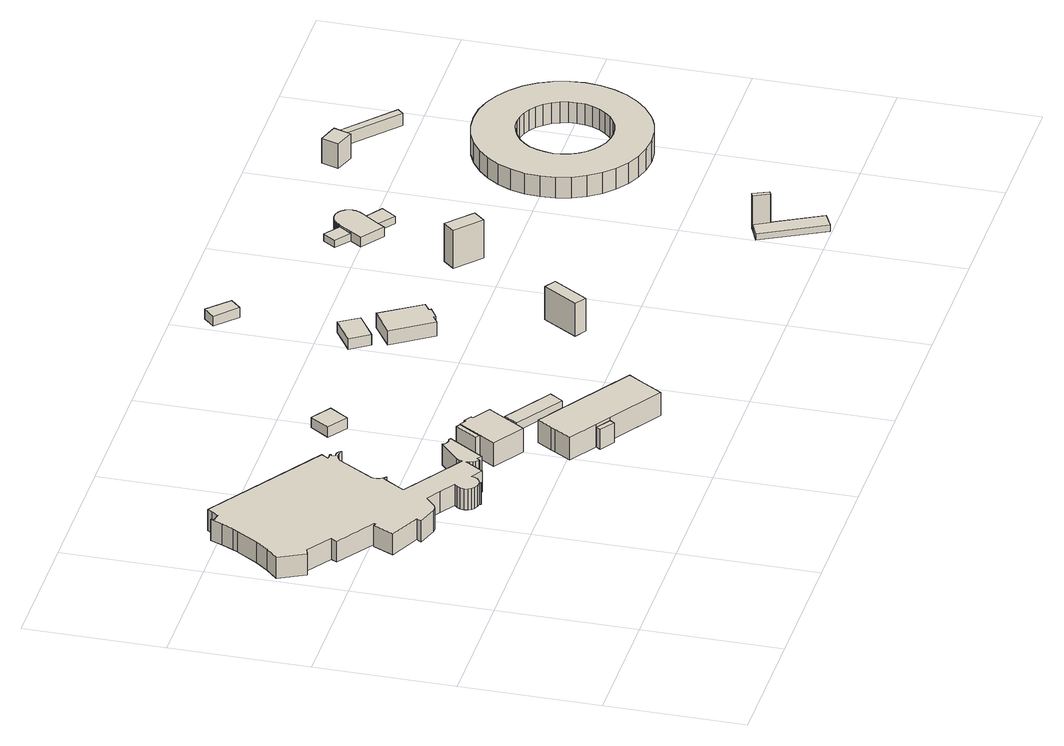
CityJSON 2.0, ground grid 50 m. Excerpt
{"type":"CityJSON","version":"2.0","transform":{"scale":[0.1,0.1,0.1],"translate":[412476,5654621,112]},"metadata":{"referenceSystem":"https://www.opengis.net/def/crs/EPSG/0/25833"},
"CityObjects":{
"building1":{"type":"Building","attributes":{"Dachtyp_tdc":"tdcFreeFormRoof","Gemeindeschluessel":14612000,"Dachneigung":16.69,"QualitaetDacherkennung":14,"Geometrietyp2DReferenz":"3000","measuredHeight":12.39,"function":"31001_9998","roofType":"5000"},"geometry":[{"type":"Solid","lod":"1","boundaries":[[[[0,1,2,3,4,5,6,7,8,9,10,11,12,13,14,15,16,17,18,19,20,21,22,23,24,25,26,27,28,29,30,31,32,33,34,35,36,37,38,39,40,41,42,43,44,45,46,47,48,49,50,51,52,53,54,55,56,57,58,59,60,61,62,63,64,65,66,67,68,69,70,71,72,73,74,75,76,77,78,79,80,81,82,83,84,85,86]],[[87,88,89,90,91,92,93,94,95,96,97,98,99,100,101,102,103,104,105,106,107,108,109,110,111,112,113,114,115,116,117,118,119,120,121,122,123,124,125,126,127,128,129,130,131,132,133,134,135,136,137,138,139,140,141,142,143,144,145,146,147,148,149,150,151,152,153,154,155,156,157,158,159,160,161,162,163,164,165,166,167,168,169,170,171,172,173]],[[86,88,87,0]],[[85,89,88,86]],[[84,90,89,85]],[[83,91,90,84]],[[82,92,91,83]],[[81,93,92,82]],[[80,94,93,81]],[[79,95,94,80]],[[78,96,95,79]],[[77,97,96,78]],[[76,98,97,77]],[[75,99,98,76]],[[74,100,99,75]],[[73,101,100,74]],[[72,102,101,73]],[[71,103,102,72]],[[70,104,103,71]],[[69,105,104,70]],[[68,106,105,69]],[[67,107,106,68]],[[66,108,107,67]],[[65,109,108,66]],[[64,110,109,65]],[[63,111,110,64]],[[62,112,111,63]],[[61,113,112,62]],[[60,114,113,61]],[[59,115,114,60]],[[58,116,115,59]],[[57,117,116,58]],[[56,118,117,57]],[[55,119,118,56]],[[54,120,119,55]],[[53,121,120,54]],[[52,122,121,53]],[[51,123,122,52]],[[50,124,123,51]],[[49,125,124,50]],[[48,126,125,49]],[[47,127,126,48]],[[46,128,127,47]],[[45,129,128,46]],[[44,130,129,45]],[[43,131,130,44]],[[42,132,131,43]],[[41,133,132,42]],[[40,134,133,41]],[[39,135,134,40]],[[38,136,135,39]],[[37,137,136,38]],[[36,138,137,37]],[[35,139,138,36]],[[34,140,139,35]],[[33,141,140,34]],[[32,142,141,33]],[[31,143,142,32]],[[30,144,143,31]],[[29,145,144,30]],[[28,146,145,29]],[[27,147,146,28]],[[26,148,147,27]],[[25,149,148,26]],[[24,150,149,25]],[[23,151,150,24]],[[22,152,151,23]],[[21,153,152,22]],[[20,154,153,21]],[[19,155,154,20]],[[18,156,155,19]],[[17,157,156,18]],[[16,158,157,17]],[[15,159,158,16]],[[14,160,159,15]],[[13,161,160,14]],[[12,162,161,13]],[[11,163,162,12]],[[10,164,163,11]],[[9,165,164,10]],[[8,166,165,9]],[[7,167,166,8]],[[6,168,167,7]],[[5,169,168,6]],[[4,170,169,5]],[[3,171,170,4]],[[2,172,171,3]],[[1,173,172,2]],[[0,87,173,1]]]]}]},
"building2":{"type":"Building","attributes":{"Gemeindeschluessel":14612000,"Geometrietyp2DReferenz":"3000","function":"31001_9998","roofType":"9999"},"children":["building2-1","building2-2"]},
"building2-1":{"type":"BuildingPart","attributes":{"Dachtyp_tdc":"tdcPolyFlatRoof","Dachneigung":0,"QualitaetDacherkennung":46,"Geometrietyp2DReferenz":"3000","measuredHeight":9.33,"roofType":"1000"},"parents":["building2"],"geometry":[{"type":"Solid","lod":"1","boundaries":[[[[174,175,176,177,178,179,180,181,182,183,184]],[[185,186,187,188,189,190,191,192,193,194,195]],[[184,186,185,174]],[[183,187,186,184]],[[182,188,187,183]],[[181,189,188,182]],[[180,190,189,181]],[[179,191,190,180]],[[178,192,191,179]],[[177,193,192,178]],[[176,194,193,177]],[[175,195,194,176]],[[174,185,195,175]]]]}]},
"building2-2":{"type":"BuildingPart","attributes":{"Dachtyp_tdc":"tdcPolyFlatRoof","Dachneigung":8.74,"QualitaetDacherkennung":69,"Geometrietyp2DReferenz":"3000","measuredHeight":9.19,"roofType":"2100"},"parents":["building2"],"geometry":[{"type":"Solid","lod":"1","boundaries":[[[[196,197,198,199]],[[186,200,201,187]],[[199,200,186,196]],[[198,201,200,199]],[[197,187,201,198]],[[196,186,187,197]]]]}]},
"building3":{"type":"Building","attributes":{"Dachtyp_tdc":"tdcFreeFormRoof","Gemeindeschluessel":14612000,"Dachneigung":50.28,"QualitaetDacherkennung":16,"Geometrietyp2DReferenz":"3000","measuredHeight":4.14,"function":"31001_9998","roofType":"5000"},"geometry":[{"type":"Solid","lod":"1","boundaries":[[[[202,203,204,205]],[[206,207,208,209]],[[205,207,206,202]],[[204,208,207,205]],[[203,209,208,204]],[[202,206,209,203]]]]}]},
"building4":{"type":"Building","attributes":{"Gemeindeschluessel":14612000,"Geometrietyp2DReferenz":"3000","function":"31001_9998","roofType":"9999"},"children":["building4-1","building4-2"]},
"building4-1":{"type":"BuildingPart","attributes":{"Dachtyp_tdc":"tdcPolyFlatRoof","Dachneigung":14.09,"QualitaetDacherkennung":53,"Geometrietyp2DReferenz":"3000","measuredHeight":7.94,"roofType":"2100"},"parents":["building4"],"geometry":[{"type":"Solid","lod":"1","boundaries":[[[[210,211,212,213]],[[214,215,216,217]],[[213,215,214,210]],[[212,216,215,213]],[[211,217,216,212]],[[210,214,217,211]]]]}]},
"building4-2":{"type":"BuildingPart","attributes":{"Dachtyp_tdc":"tdcGableRoof","Dachneigung":13.42,"QualitaetDacherkennung":82,"Geometrietyp2DReferenz":"3000","measuredHeight":9.78,"roofType":"3100"},"parents":["building4"],"geometry":[{"type":"Solid","lod":"1","boundaries":[[[[218,219,220,221,222,223,224,225,226,227,228,229]],[[230,231,232,233,214,217,234,235,236,237,238,239]],[[229,231,230,218]],[[228,232,231,229]],[[227,233,232,228]],[[226,214,233,227]],[[225,217,214,226]],[[224,234,217,225]],[[223,235,234,224]],[[222,236,235,223]],[[221,237,236,222]],[[220,238,237,221]],[[219,239,238,220]],[[218,230,239,219]]]]}]},
"building5":{"type":"Building","attributes":{"Dachtyp_tdc":"tdcHipAndGableRoof","Gemeindeschluessel":14612000,"Dachneigung":19.14,"QualitaetDacherkennung":6,"Geometrietyp2DReferenz":"3000","measuredHeight":5.58,"function":"31001_9998","roofType":"5000"},"geometry":[{"type":"Solid","lod":"1","boundaries":[[[[240,241,242,243]],[[244,245,246,247]],[[243,245,244,240]],[[242,246,245,243]],[[241,247,246,242]],[[240,244,247,241]]]]}]},
"building6":{"type":"Building","attributes":{"Dachtyp_tdc":"tdcHipAndGableRoof","Gemeindeschluessel":14612000,"Dachneigung":14.01,"QualitaetDacherkennung":71,"Geometrietyp2DReferenz":"3000","measuredHeight":3.56,"function":"31001_9998","roofType":"5000"},"geometry":[{"type":"Solid","lod":"1","boundaries":[[[[248,249,250,251]],[[252,253,254,255]],[[251,253,252,248]],[[250,254,253,251]],[[249,255,254,250]],[[248,252,255,249]]]]}]},
"building7":{"type":"Building","attributes":{"Dachtyp_tdc":"tdcFreeFormRoof","Gemeindeschluessel":14612000,"Dachneigung":38.59,"QualitaetDacherkennung":9,"Geometrietyp2DReferenz":"3000","measuredHeight":5.77,"function":"31001_9998","roofType":"5000"},"geometry":[{"type":"Solid","lod":"1","boundaries":[[[[256,257,258,259]],[[260,261,262,263]],[[259,261,260,256]],[[258,262,261,259]],[[257,263,262,258]],[[256,260,263,257]]]]}]},
"building8":{"type":"Building","attributes":{"Dachtyp_tdc":"tdcHipRoof","Gemeindeschluessel":14612000,"Dachneigung":43.83,"QualitaetDacherkennung":58,"Geometrietyp2DReferenz":"3000","measuredHeight":9.02,"function":"31001_9998","roofType":"3200"},"geometry":[{"type":"Solid","lod":"1","boundaries":[[[[264,265,266,267,268,269,270,271]],[[272,273,274,275,276,277,278,279]],[[271,273,272,264]],[[270,274,273,271]],[[269,275,274,270]],[[268,276,275,269]],[[267,277,276,268]],[[266,278,277,267]],[[265,279,278,266]],[[264,272,279,265]]]]}]},
"building9":{"type":"Building","attributes":{"Dachtyp_tdc":"tdcFreeFormRoof","Gemeindeschluessel":14612000,"Dachneigung":59.77,"QualitaetDacherkennung":7,"Geometrietyp2DReferenz":"3000","measuredHeight":14.97,"function":"31001_9998","roofType":"5000"},"geometry":[{"type":"Solid","lod":"1","boundaries":[[[[280,281,282,283]],[[284,285,286,287]],[[283,285,284,280]],[[282,286,285,283]],[[281,287,286,282]],[[280,284,287,281]]]]}]},
"building10":{"type":"Building","attributes":{"Dachtyp_tdc":"tdcHipAndGableRoof","Gemeindeschluessel":14612000,"Dachneigung":29.36,"QualitaetDacherkennung":62,"Geometrietyp2DReferenz":"3000","measuredHeight":4.66,"function":"31001_9998","roofType":"5000"},"geometry":[{"type":"Solid","lod":"1","boundaries":[[[[288,289,290,291]],[[292,293,294,295]],[[291,293,292,288]],[[290,294,293,291]],[[289,295,294,290]],[[288,292,295,289]]]]}]},
"building11":{"type":"Building","attributes":{"Dachtyp_tdc":"tdcFreeFormRoof","Gemeindeschluessel":14612000,"Dachneigung":64.23,"QualitaetDacherkennung":5,"Geometrietyp2DReferenz":"3000","measuredHeight":17.68,"function":"31001_9998","roofType":"5000"},"geometry":[{"type":"Solid","lod":"1","boundaries":[[[[296,297,298,299]],[[300,301,302,303]],[[299,301,300,296]],[[298,302,301,299]],[[297,303,302,298]],[[296,300,303,297]]]]}]},
"building12":{"type":"Building","attributes":{"Dachtyp_tdc":"tdcPolyFlatRoof","Gemeindeschluessel":14612000,"Dachneigung":0,"QualitaetDacherkennung":62,"Geometrietyp2DReferenz":"3000","measuredHeight":2.88,"function":"31001_9998","roofType":"1000"},"geometry":[{"type":"Solid","lod":"1","boundaries":[[[[304,305,306,307]],[[308,309,310,311]],[[307,309,308,304]],[[306,310,309,307]],[[305,311,310,306]],[[304,308,311,305]]]]}]},
"building13":{"type":"Building","attributes":{"Gemeindeschluessel":14612000,"Geometrietyp2DReferenz":"3000","function":"31001_9998","roofType":"9999"},"children":["building13-1","building13-2"]},
"building13-1":{"type":"BuildingPart","attributes":{"Dachtyp_tdc":"tdcFreeFormRoof","Dachneigung":59.97,"QualitaetDacherkennung":8,"Geometrietyp2DReferenz":"3000","measuredHeight":14.2,"roofType":"5000"},"parents":["building13"],"geometry":[{"type":"Solid","lod":"1","boundaries":[[[[312,313,314,315]],[[316,317,318,319]],[[315,317,316,312]],[[314,318,317,315]],[[313,319,318,314]],[[312,316,319,313]]]]}]},
"building13-2":{"type":"BuildingPart","attributes":{"Dachtyp_tdc":"tdcPolyFlatRoof","Dachneigung":2.99,"QualitaetDacherkennung":42,"Geometrietyp2DReferenz":"3000","measuredHeight":2.57,"roofType":"2100"},"parents":["building13"],"geometry":[{"type":"Solid","lod":"1","boundaries":[[[[320,321,322,323,324]],[[325,316,319,326,327]],[[324,316,325,320]],[[323,319,316,324]],[[322,326,319,323]],[[321,327,326,322]],[[320,325,327,321]]]]}]},
"building14":{"type":"Building","attributes":{"Dachtyp_tdc":"tdcFreeFormRoof","Gemeindeschluessel":14612000,"Dachneigung":10.26,"QualitaetDacherkennung":30,"Geometrietyp2DReferenz":"3000","measuredHeight":4.5,"function":"31001_9998","roofType":"5000"},"geometry":[{"type":"Solid","lod":"1","boundaries":[[[[328,329,330,331,332,333,334,335,336,337,338,339,340,341,342,343,344,345,346,347,348,349,350,351,352,353,354,355,356,357,358,359,360,361,362,363,364,365,366,367,368,369,370,371,372,373,374,375,376,377,378,379,380]],[[381,309,308,382,383,384,385,386,387,388,389,390,391,392,393,394,395,396,397,398,399,400,401,402,403,404,405,406,407,408,409,410,411,412,413,414,415,416,417,418,419,420,421,422,423,424,425,426,427,428,429,430,431]],[[380,309,381,328]],[[379,308,309,380]],[[378,382,308,379]],[[377,383,382,378]],[[376,384,383,377]],[[375,385,384,376]],[[374,386,385,375]],[[373,387,386,374]],[[372,388,387,373]],[[371,389,388,372]],[[370,390,389,371]],[[369,391,390,370]],[[368,392,391,369]],[[367,393,392,368]],[[366,394,393,367]],[[365,395,394,366]],[[364,396,395,365]],[[363,397,396,364]],[[362,398,397,363]],[[361,399,398,362]],[[360,400,399,361]],[[359,401,400,360]],[[358,402,401,359]],[[357,403,402,358]],[[356,404,403,357]],[[355,405,404,356]],[[354,406,405,355]],[[353,407,406,354]],[[352,408,407,353]],[[351,409,408,352]],[[350,410,409,351]],[[349,411,410,350]],[[348,412,411,349]],[[347,413,412,348]],[[346,414,413,347]],[[345,415,414,346]],[[344,416,415,345]],[[343,417,416,344]],[[342,418,417,343]],[[341,419,418,342]],[[340,420,419,341]],[[339,421,420,340]],[[338,422,421,339]],[[337,423,422,338]],[[336,424,423,337]],[[335,425,424,336]],[[334,426,425,335]],[[333,427,426,334]],[[332,428,427,333]],[[331,429,428,332]],[[330,430,429,331]],[[329,431,430,330]],[[328,381,431,329]]]]}]},
"building15":{"type":"Building","attributes":{"Dachtyp_tdc":"tdcPolyFlatRoof","Gemeindeschluessel":14612000,"Dachneigung":0,"QualitaetDacherkennung":78,"Geometrietyp2DReferenz":"3000","measuredHeight":2.88,"function":"31001_9998","roofType":"1000"},"geometry":[{"type":"Solid","lod":"1","boundaries":[[[[432,433,434,435,436]],[[430,429,428,437,438]],[[436,429,430,432]],[[435,428,429,436]],[[434,437,428,435]],[[433,438,437,434]],[[432,430,438,433]]]]}]},
"building16":{"type":"Building","attributes":{"Dachtyp_tdc":"tdcGableRoof","Gemeindeschluessel":14612000,"Dachneigung":53.58,"QualitaetDacherkennung":8,"Geometrietyp2DReferenz":"3000","measuredHeight":13.49,"function":"31001_9998","roofType":"3100"},"geometry":[{"type":"Solid","lod":"1","boundaries":[[[[439,440,441,442]],[[443,444,445,446]],[[442,444,443,439]],[[441,445,444,442]],[[440,446,445,441]],[[439,443,446,440]]]]}]},
"building17":{"type":"Building","attributes":{"Dachtyp_tdc":"tdcFreeFormRoof","Gemeindeschluessel":14612000,"Dachneigung":12.87,"QualitaetDacherkennung":3,"Geometrietyp2DReferenz":"3000","measuredHeight":12.71,"function":"31001_9998","roofType":"5000"},"geometry":[{"type":"Solid","lod":"1","boundaries":[[[[447,448,449,450,451,452,453,454,455,456,457,458,459,460,461,462,463,464,465,466,467,468,469,470,471,472,473,474,475,476,477,478,479,480,481,482,483],[484,485,486,487,488,489,490,491,492,493,494,495,496,497,498,499,500,501,502,503,504,505,506,507,508,509,510,511,512,513,514,515,516,517,518,519,520,521]],[[522,523,524,525,526,527,528,529,530,531,532,533,534,535,536,537,538,539,540,541,542,543,544,545,546,547,548,549,550,551,552,553,554,555,556,557,558],[559,560,561,562,563,564,565,566,567,568,569,570,571,572,573,574,575,576,577,578,579,580,581,582,583,584,585,586,587,588,589,590,591,592,593,594,595,596]],[[483,523,522,447]],[[482,524,523,483]],[[481,525,524,482]],[[480,526,525,481]],[[479,527,526,480]],[[478,528,527,479]],[[477,529,528,478]],[[476,530,529,477]],[[475,531,530,476]],[[474,532,531,475]],[[473,533,532,474]],[[472,534,533,473]],[[471,535,534,472]],[[470,536,535,471]],[[469,537,536,470]],[[468,538,537,469]],[[467,539,538,468]],[[466,540,539,467]],[[465,541,540,466]],[[464,542,541,465]],[[463,543,542,464]],[[462,544,543,463]],[[461,545,544,462]],[[460,546,545,461]],[[459,547,546,460]],[[458,548,547,459]],[[457,549,548,458]],[[456,550,549,457]],[[455,551,550,456]],[[454,552,551,455]],[[453,553,552,454]],[[452,554,553,453]],[[451,555,554,452]],[[450,556,555,451]],[[449,557,556,450]],[[448,558,557,449]],[[447,522,558,448]],[[521,560,559,484]],[[520,561,560,521]],[[519,562,561,520]],[[518,563,562,519]],[[517,564,563,518]],[[516,565,564,517]],[[515,566,565,516]],[[514,567,566,515]],[[513,568,567,514]],[[512,569,568,513]],[[511,570,569,512]],[[510,571,570,511]],[[509,572,571,510]],[[508,573,572,509]],[[507,574,573,508]],[[506,575,574,507]],[[505,576,575,506]],[[504,577,576,505]],[[503,578,577,504]],[[502,579,578,503]],[[501,580,579,502]],[[500,581,580,501]],[[499,582,581,500]],[[498,583,582,499]],[[497,584,583,498]],[[496,585,584,497]],[[495,586,585,496]],[[494,587,586,495]],[[493,588,587,494]],[[492,589,588,493]],[[491,590,589,492]],[[490,591,590,491]],[[489,592,591,490]],[[488,593,592,489]],[[487,594,593,488]],[[486,595,594,487]],[[485,596,595,486]],[[484,559,596,485]]]]}]},
"building18":{"type":"Building","attributes":{"Dachtyp_tdc":"tdcGableRoof","Gemeindeschluessel":14612000,"Dachneigung":11.28,"QualitaetDacherkennung":5,"Geometrietyp2DReferenz":"3000","measuredHeight":7.06,"function":"31001_9998","roofType":"3100"},"geometry":[{"type":"Solid","lod":"1","boundaries":[[[[597,598,599,600]],[[601,602,603,604]],[[600,602,601,597]],[[599,603,602,600]],[[598,604,603,599]],[[597,601,604,598]]]]}]}
},
"vertices":[
[680,1265,99],[248,1548,99],[235,1530,99],[220,1506,99],[190,1511,99],[191,1522,99],[188,1523,99],[170,1478,99],[149,1435,99],[138,1417,99],[88,1339,99],[50,1294,99],[7,1252,99],[53,1156,99],[78,1165,99],[171,1103,99],[157,1082,99],[299,988,99],[296,982,99],[285,987,99],[249,912,99],[362,858,99],[351,840,99],[426,816,99],[441,816,99],[456,821,99],[497,857,99],[549,824,99],[605,788,99],[595,778,99],[588,766,99],[586,752,99],[589,739,99],[594,728,99],[603,719,99],[617,712,99],[632,711,99],[634,705,99],[638,706,99],[636,712,99],[649,717,99],[660,726,99],[666,735,99],[669,746,99],[710,720,99],[754,787,99],[755,776,99],[759,765,99],[764,756,99],[772,747,99],[773,746,99],[784,756,99],[800,745,99],[885,874,99],[878,878,99],[868,876,99],[857,879,99],[849,884,99],[844,892,99],[768,823,99],[761,813,99],[756,801,99],[664,860,99],[616,891,99],[548,935,99],[530,947,99],[581,1026,99],[595,1020,99],[596,1022,99],[586,1031,99],[580,1043,99],[578,1057,99],[580,1070,99],[660,1198,99],[671,1207,99],[684,1212,99],[700,1211,99],[715,1205,99],[717,1209,99],[711,1215,99],[702,1219,99],[694,1220,99],[685,1219,99],[684,1234,99],[688,1235,99],[687,1239,99],[663,1239,99],[680,1265,17],[663,1239,17],[687,1239,17],[688,1235,17],[684,1234,17],[685,1219,17],[694,1220,17],[702,1219,17],[711,1215,17],[717,1209,17],[715,1205,17],[700,1211,17],[684,1212,17],[671,1207,17],[660,1198,17],[580,1070,17],[578,1057,17],[580,1043,17],[586,1031,17],[596,1022,17],[595,1020,17],[581,1026,17],[530,947,17],[548,935,17],[616,891,17],[664,860,17],[756,801,17],[761,813,17],[768,823,17],[844,892,17],[849,884,17],[857,879,17],[868,876,17],[878,878,17],[885,874,17],[800,745,17],[784,756,17],[773,746,17],[772,747,17],[764,756,17],[759,765,17],[755,776,17],[754,787,17],[710,720,17],[669,746,17],[666,735,17],[660,726,17],[649,717,17],[636,712,17],[638,706,17],[634,705,17],[632,711,17],[617,712,17],[603,719,17],[594,728,17],[589,739,17],[586,752,17],[588,766,17],[595,778,17],[605,788,17],[549,824,17],[497,857,17],[456,821,17],[441,816,17],[426,816,17],[351,840,17],[362,858,17],[249,912,17],[285,987,17],[296,982,17],[299,988,17],[157,1082,17],[171,1103,17],[78,1165,17],[53,1156,17],[7,1252,17],[50,1294,17],[88,1339,17],[138,1417,17],[149,1435,17],[170,1478,17],[188,1523,17],[191,1522,17],[190,1511,17],[220,1506,17],[235,1530,17],[248,1548,17],
[876,723,111],[989,650,111],[1020,697,111],[1053,749,111],[1079,789,111],[1013,831,111],[1017,837,111],[991,854,111],[987,848,111],[966,862,111],[913,781,111],[876,723,18],[913,781,18],[966,862,18],[987,848,18],[991,854,18],[1017,837,18],[1013,831,18],[1079,789,18],[1053,749,18],[1020,697,18],[989,650,18],
[913,781,108],[966,862,108],[951,871,108],[898,791,108],[898,791,18],[951,871,18],
[1020,697,48],[1048,679,48],[1081,731,48],[1053,749,48],[1020,697,17],[1053,749,17],[1081,731,17],[1048,679,17],
[1132,388,96],[1079,422,96],[1068,405,96],[1121,371,96],[1132,388,19],[1121,371,19],[1068,405,19],[1079,422,19],
[1410,391,108],[1108,585,108],[1090,596,108],[1058,617,108],[1023,563,108],[1014,547,108],[976,488,108],[1079,422,108],[1132,388,108],[1328,263,108],[1369,327,108],[1374,335,108],[1410,391,19],[1374,335,19],[1369,327,19],[1328,263,19],[976,488,19],[1014,547,19],[1023,563,19],[1058,617,19],[1090,596,19],[1108,585,19],
[1035,1325,61],[963,1373,61],[916,1304,61],[988,1255,61],[1035,1325,21],[988,1255,21],[916,1304,21],[963,1373,21],
[1290,592,49],[1322,641,49],[1146,754,49],[1114,705,49],[1290,592,17],[1114,705,17],[1146,754,17],[1322,641,17],
[1619,1369,61],[1574,1439,61],[1478,1377,61],[1523,1308,61],[1619,1369,20],[1523,1308,20],[1478,1377,20],[1574,1439,20],
[1631,1320,79],[1532,1254,79],[1627,1110,79],[1656,1129,79],[1661,1122,79],[1701,1148,79],[1696,1155,79],[1726,1175,79],[1631,1320,23],[1726,1175,23],[1696,1155,23],[1701,1148,23],[1661,1122,23],[1656,1129,23],[1627,1110,23],[1532,1254,23],
[1816,787,153],[1737,662,153],[1778,636,153],[1858,761,153],[1816,787,25],[1858,761,25],[1778,636,25],[1737,662,25],
[1553,1889,56],[1515,1851,56],[1590,1778,56],[1627,1816,56],[1553,1889,17],[1627,1816,17],[1590,1778,17],[1515,1851,17],
[2096,1203,172],[2060,1163,172],[2149,1081,172],[2185,1121,172],[2096,1203,23],[2185,1121,23],[2149,1081,23],[2060,1163,23],
[2178,1583,52],[2122,1624,52],[2091,1578,52],[2145,1537,52],[2178,1583,23],[2145,1537,23],[2091,1578,23],[2122,1624,23],
[2543,255,156],[2571,201,156],[2582,207,156],[2559,262,156],[2543,255,21],[2559,262,21],[2582,207,21],[2571,201,21],
[2486,231,45],[2602,3,45],[2658,32,45],[2571,201,45],[2543,255,45],[2486,231,21],[2658,32,21],[2602,3,21],
[2116,1496,60],[2200,1436,60],[2223,1469,60],[2235,1486,60],[2260,1520,60],[2266,1528,60],[2269,1533,60],[2271,1536,60],[2273,1539,60],[2274,1543,60],[2276,1546,60],[2277,1550,60],[2278,1554,60],[2278,1558,60],[2278,1559,60],[2279,1565,60],[2278,1569,60],[2278,1572,60],[2277,1576,60],[2276,1580,60],[2275,1584,60],[2274,1587,60],[2272,1591,60],[2271,1592,60],[2268,1596,60],[2266,1599,60],[2263,1601,60],[2261,1604,60],[2258,1606,60],[2255,1608,60],[2252,1609,60],[2249,1611,60],[2244,1613,60],[2239,1614,60],[2236,1615,60],[2232,1615,60],[2229,1615,60],[2225,1615,60],[2222,1615,60],[2218,1614,60],[2215,1613,60],[2210,1612,60],[2209,1611,60],[2208,1611,60],[2203,1608,60],[2199,1606,60],[2195,1603,60],[2191,1599,60],[2187,1596,60],[2184,1592,60],[2181,1588,60],[2178,1583,60],[2145,1537,60],[2116,1496,23],[2181,1588,23],[2184,1592,23],[2187,1596,23],[2191,1599,23],[2195,1603,23],[2199,1606,23],[2203,1608,23],[2208,1611,23],[2209,1611,23],[2210,1612,23],[2215,1613,23],[2218,1614,23],[2222,1615,23],[2225,1615,23],[2229,1615,23],[2232,1615,23],[2236,1615,23],[2239,1614,23],[2244,1613,23],[2249,1611,23],[2252,1609,23],[2255,1608,23],[2258,1606,23],[2261,1604,23],[2263,1601,23],[2266,1599,23],[2268,1596,23],[2271,1592,23],[2272,1591,23],[2274,1587,23],[2275,1584,23],[2276,1580,23],[2277,1576,23],[2278,1572,23],[2278,1569,23],[2279,1565,23],[2278,1559,23],[2278,1558,23],[2278,1554,23],[2277,1550,23],[2276,1546,23],[2274,1543,23],[2273,1539,23],[2271,1536,23],[2269,1533,23],[2266,1528,23],[2260,1520,23],[2235,1486,23],[2223,1469,23],[2200,1436,23],
[2223,1469,52],[2289,1420,52],[2326,1474,52],[2260,1520,52],[2235,1486,52],[2326,1474,23],[2289,1420,23],
[2653,1666,121],[2674,1729,121],[2600,1753,121],[2579,1691,121],[2653,1666,25],[2579,1691,25],[2600,1753,25],[2674,1729,25],
[3171,1155,89],[3140,1199,89],[3102,1236,89],[3058,1267,89],[3010,1290,89],[2958,1304,89],[2905,1308,89],[2851,1304,89],[2800,1290,89],[2751,1267,89],[2707,1236,89],[2670,1199,89],[2639,1155,89],[2616,1106,89],[2602,1054,89],[2598,1001,89],[2602,948,89],[2616,896,89],[2639,848,89],[2670,804,89],[2707,766,89],[2751,735,89],[2800,713,89],[2851,699,89],[2905,694,89],[2958,699,89],[3010,713,89],[3040,726,89],[3058,735,89],[3102,766,89],[3140,804,89],[3171,848,89],[3193,896,89],[3207,948,89],[3212,1001,89],[3207,1054,89],[3193,1106,89],[2952,834,89],[2944,832,89],[2915,829,89],[2886,832,89],[2858,839,89],[2832,852,89],[2809,868,89],[2788,889,89],[2771,912,89],[2759,939,89],[2752,967,89],[2749,995,89],[2752,1024,89],[2759,1052,89],[2771,1078,89],[2788,1102,89],[2809,1123,89],[2832,1139,89],[2858,1151,89],[2886,1159,89],[2915,1162,89],[2920,1161,89],[2944,1159,89],[2972,1151,89],[2998,1139,89],[3022,1123,89],[3042,1102,89],[3059,1078,89],[3071,1052,89],[3079,1024,89],[3081,995,89],[3079,967,89],[3071,939,89],[3059,912,89],[3042,889,89],[3022,868,89],[2998,852,89],[2972,839,89],[3171,1155,8],[3193,1106,8],[3207,1054,8],[3212,1001,8],[3207,948,8],[3193,896,8],[3171,848,8],[3140,804,8],[3102,766,8],[3058,735,8],[3040,726,8],[3010,713,8],[2958,699,8],[2905,694,8],[2851,699,8],[2800,713,8],[2751,735,8],[2707,766,8],[2670,804,8],[2639,848,8],[2616,896,8],[2602,948,8],[2598,1001,8],[2602,1054,8],[2616,1106,8],[2639,1155,8],[2670,1199,8],[2707,1236,8],[2751,1267,8],[2800,1290,8],[2851,1304,8],[2905,1308,8],[2958,1304,8],[3010,1290,8],[3058,1267,8],[3102,1236,8],[3140,1199,8],[2952,834,8],[2972,839,8],[2998,852,8],[3022,868,8],[3042,889,8],[3059,912,8],[3071,939,8],[3079,967,8],[3081,995,8],[3079,1024,8],[3071,1052,8],[3059,1078,8],[3042,1102,8],[3022,1123,8],[2998,1139,8],[2972,1151,8],[2944,1159,8],[2920,1161,8],[2915,1162,8],[2886,1159,8],[2858,1151,8],[2832,1139,8],[2809,1123,8],[2788,1102,8],[2771,1078,8],[2759,1052,8],[2752,1024,8],[2749,995,8],[2752,967,8],[2759,939,8],[2771,912,8],[2788,889,8],[2809,868,8],[2832,852,8],[2858,839,8],[2886,832,8],[2915,829,8],[2944,832,8],
[2900,1566,84],[2707,1739,84],[2687,1717,84],[2880,1544,84],[2900,1566,37],[2880,1544,37],[2687,1717,37],[2707,1739,37]
]}
